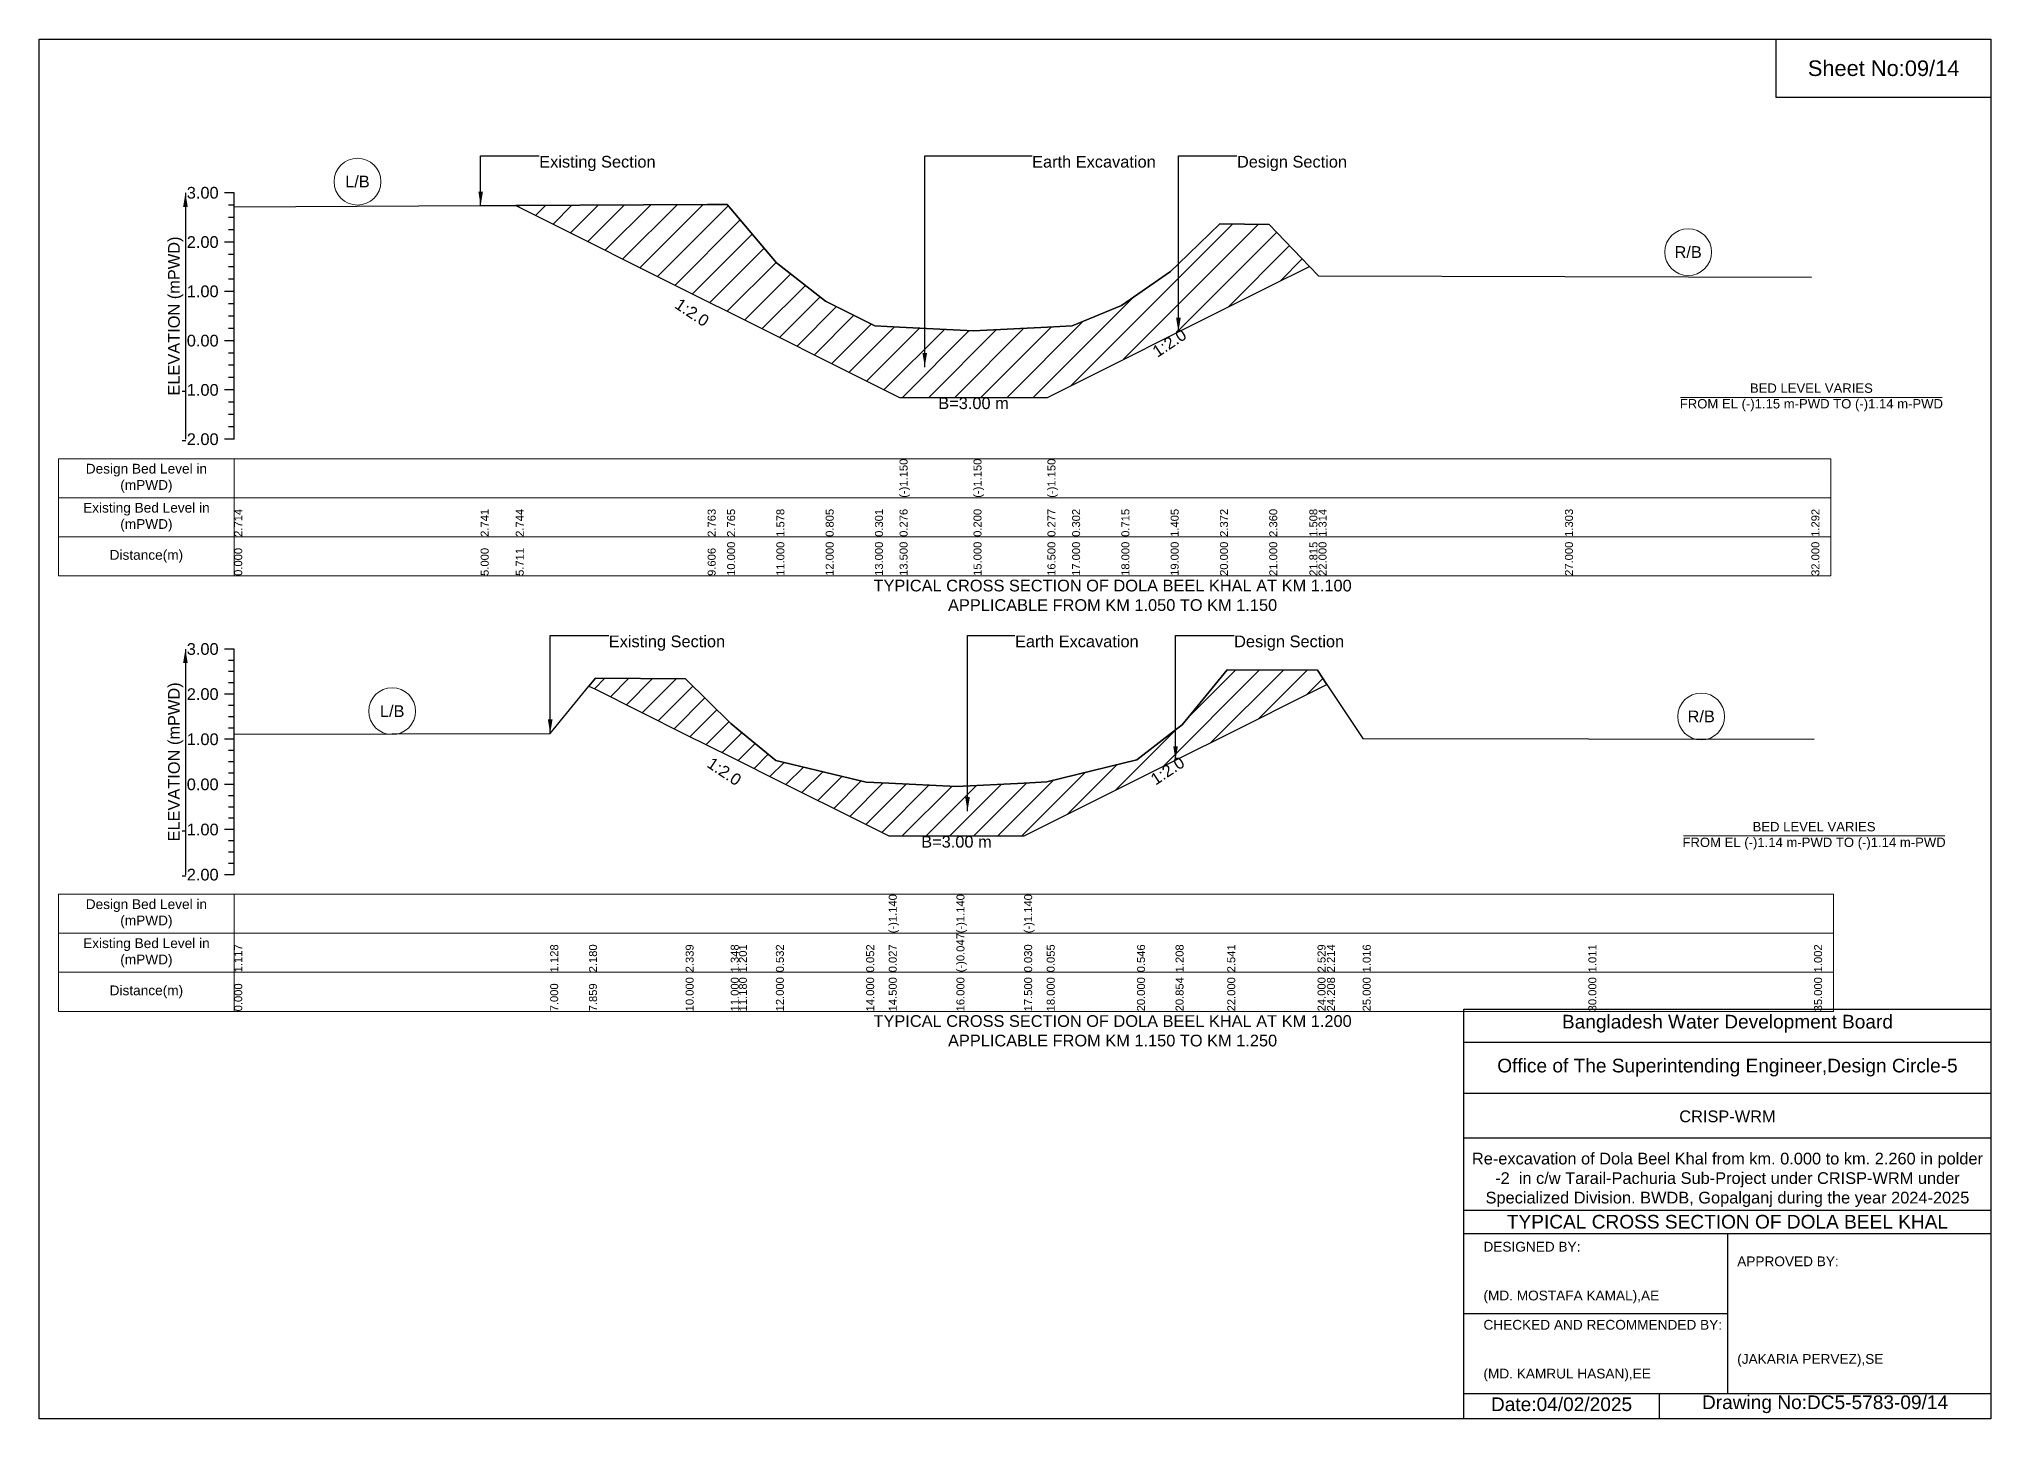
# Model space of a CAD drawing. Header units: inches. Extents: x 91000 to 258000, y -12753 to 0.
# Drawn here: x 180000 to 188000, y -5656 to 0 of the extents above; entities that cross this region are included whole.
import ezdxf

# ---------------------------------------------------------------- set-up
doc = ezdxf.new("R2010")
doc.units = ezdxf.units.IN
doc.header["$LTSCALE"] = 7
doc.header["$MEASUREMENT"] = 0
for name, color, linetype, lineweight in [('Cross section Data Border', 7, 'Continuous', 9), ('Cross Section Labels', 7, 'Continuous', 9), ('Existing_Bed_Level for Xsection', 7, 'Continuous', 25)]:
    doc.layers.add(name, color=color, linetype=linetype, lineweight=lineweight)
doc.styles.get("Standard").update_dxf_attribs({"font": 'arial.ttf'})
doc.dimstyles.get("Standard").update_dxf_attribs({"dimtxt": 0.18, "dimasz": 0.18, "dimexe": 0.18, "dimexo": 0.0625, "dimgap": 0.09, "dimtad": 0, "dimtih": 1, "dimtoh": 1, "dimdec": 4, "dimzin": 0, "dimdsep": 46, "dimtxsty": 'Standard', "dimcen": 0.09, "dimadec": 0, "dimazin": 0, "dimtfac": 1, "dimtdec": 4, "dimtofl": 0, "dimtmove": 0, "dimatfit": 3, "dimfxl": 1, "dimtolj": 1, "dimtzin": 0, "dimarcsym": 0})

msp = doc.modelspace()

# ---------------------------------------------------------------- hatches: boundary and pattern name
at = {"layer": 'Existing_Bed_Level for Xsection'}
h = msp.add_hatch(dxfattribs=at)
h.set_pattern_fill('ANSI31', color=256, scale=606, style=0)
h.paths.add_polyline_path([(181953.7, -682), (182740.3, -1075.4), (182820, -1115.2), (183022, -1216.2), (183224, -1317.2), (183426, -1418.2), (183527, -1468.7), (183830, -1468.7), (184133, -1468.7), (184234, -1418.2), (184436, -1317.2), (184638, -1216.2), (184669.8, -1200.3), (184840, -1115.2), (185042, -1014.2), (185206.6, -931.9), (185042, -759.7), (184840, -757.3), (184669.8, -921.8), (184638, -952.6), (184436, -1092), (184234, -1175.4), (184133, -1180.5), (183830, -1196), (183527, -1180.7), (183426, -1175.6), (183224, -1073.8), (183022, -917.6), (182820, -677.9), (182740.3, -678.3)])
h = msp.add_hatch(dxfattribs=at)
h.set_pattern_fill('ANSI31', color=256, scale=555, style=0)
h.paths.add_polyline_path([(182253.9, -2651.9), (182280, -2665), (182650, -2850), (182835, -2942.5), (182868.2, -2959.1), (183020, -3035), (183390, -3220), (183482.5, -3266.2), (183760, -3266.2), (184037.5, -3266.2), (184130, -3220), (184500, -3035), (184658, -2956), (184685, -2942.5), (184870, -2850), (185240, -2665), (185278.5, -2645.7), (185240, -2587.4), (184870, -2585.2), (184685, -2810.9), (184658, -2831.8), (184500, -2954.3), (184130, -3045.1), (184037.5, -3049.8), (183760, -3064), (183482.5, -3050.3), (183390, -3045.7), (183020, -2956.9), (182868.2, -2833), (182835, -2805.9), (182650, -2622.6), (182280, -2620)])

# ---------------------------------------------------------------- linework, layer by layer
for points in [[(180000, 0), (188000, 0), (188000, -5656), (180000, -5656)], [(187120, 0), (188000, 0), (188000, -240), (187120, -240)]]:
    msp.add_lwpolyline(points, close=True)
for points in [[(185840, -5656), (185840, -3976), (188000, -3976)], [(185840, -4112), (188000, -4112)], [(185840, -4320), (188000, -4320)], [(185840, -4504), (188000, -4504)], [(185840, -4800), (188000, -4800)], [(185840, -4896), (188000, -4896)], [(186920, -4896), (186920, -5552)], [(185840, -5224), (186920, -5224)], [(185840, -5552), (188000, -5552)], [(186640, -5552), (186640, -5656)]]:
    msp.add_lwpolyline(points)
at = {"layer": 'Cross section Data Border'}
for points in [[(180080, -1720.4), (187344, -1720.4), (187344, -2200.4), (180080, -2200.4)], [(180080, -3505.3), (187355, -3505.3), (187355, -3985.3), (180080, -3985.3)]]:
    msp.add_lwpolyline(points, close=True, dxfattribs=at)
for points in [[(180800, -1720.4), (180800, -2200.4)], [(180080, -1880.4), (187344, -1880.4)], [(180080, -2040.4), (187344, -2040.4)], [(180800, -3505.3), (180800, -3985.3)], [(180080, -3665.3), (187355, -3665.3)], [(180080, -3825.3), (187355, -3825.3)]]:
    msp.add_lwpolyline(points, dxfattribs=at)
at = {"layer": 'Cross Section Labels'}
for points in [[(186728.2, -1468.7), (187799.8, -1468.7)], [(186739.2, -3266.2), (187810.8, -3266.2)]]:
    msp.add_lwpolyline(points, dxfattribs=at)
for centre in [(181305, -584.4), (186759, -873.3), (181447.5, -2755.1), (186812.5, -2776.6)]:
    msp.add_circle(centre, 96, dxfattribs=at)
at = {"layer": 'Existing_Bed_Level for Xsection'}
for points in [[(180800, -630.4), (180760, -630.4)], [(180800, -1640.4), (180800, -1438.4), (180800, -1236.4), (180800, -1034.4), (180800, -832.4), (180800, -630.4)], [(180800, -680.9), (180776, -680.9)], [(180800, -688.2), (181810, -682.7), (181953.7, -682), (182740.3, -678.3), (182820, -677.9), (183022, -917.6), (183224, -1073.8), (183426, -1175.6), (183527, -1180.7), (183527, -1180.7), (183830, -1196), (183830, -1196), (184133, -1180.5), (184133, -1180.5), (184234, -1175.4), (184436, -1092), (184638, -952.6), (184669.8, -921.8), (184840, -757.3), (185042, -759.7), (185206.6, -931.9), (185244, -971), (186254, -973.2), (187264, -975.4)], [(180800, -731.4), (180776, -731.4)], [(180800, -781.9), (180776, -781.9)], [(180800, -832.4), (180760, -832.4)], [(180800, -882.9), (180776, -882.9)], [(180800, -933.4), (180776, -933.4)], [(180800, -1034.4), (180760, -1034.4)], [(180800, -983.9), (180776, -983.9)], [(180800, -1084.9), (180776, -1084.9)], [(180800, -1135.4), (180776, -1135.4)], [(180800, -1185.9), (180776, -1185.9)], [(180800, -1236.4), (180760, -1236.4)], [(180800, -1286.9), (180776, -1286.9)], [(180800, -1337.4), (180776, -1337.4)], [(180800, -1438.4), (180760, -1438.4)], [(180800, -1387.9), (180776, -1387.9)], [(180800, -1488.9), (180776, -1488.9)], [(180800, -1539.4), (180776, -1539.4)], [(180800, -1589.9), (180776, -1589.9)], [(180800, -1640.4), (180760, -1640.4)], [(180800, -2500.3), (180760, -2500.3)], [(180800, -2546.6), (180776, -2546.6)], [(180800, -3425.3), (180800, -3240.3), (180800, -3055.3), (180800, -2870.3), (180800, -2685.3), (180800, -2500.3)], [(180800, -2592.8), (180776, -2592.8)], [(180800, -2639.1), (180776, -2639.1)], [(180800, -2848.7), (182095, -2846.6), (182253.9, -2651.9), (182280, -2620), (182650, -2622.6), (182835, -2805.9), (182868.2, -2833), (183020, -2956.9), (183390, -3045.7), (183482.5, -3050.3), (183482.5, -3050.3), (183760, -3064), (183760, -3064), (184037.5, -3049.8), (184037.5, -3049.8), (184130, -3045.1), (184500, -2954.3), (184658, -2831.8), (184685, -2810.9), (184870, -2585.2), (185240, -2587.4), (185278.5, -2645.7), (185425, -2867.3), (186350, -2868.3), (187275, -2869.9)], [(180800, -2685.3), (180760, -2685.3)], [(180800, -2731.6), (180776, -2731.6)], [(180800, -2777.8), (180776, -2777.8)], [(180800, -2870.3), (180760, -2870.3)], [(180800, -2824.1), (180776, -2824.1)], [(180800, -2916.6), (180776, -2916.6)], [(180800, -2962.8), (180776, -2962.8)], [(180800, -3009.1), (180776, -3009.1)], [(180800, -3055.3), (180760, -3055.3)], [(180800, -3101.6), (180776, -3101.6)], [(180800, -3147.8), (180776, -3147.8)], [(180800, -3194.1), (180776, -3194.1)], [(180800, -3240.3), (180760, -3240.3)], [(180800, -3286.6), (180776, -3286.6)], [(180800, -3332.8), (180776, -3332.8)], [(180800, -3425.3), (180760, -3425.3)], [(180800, -3379.1), (180776, -3379.1)]]:
    msp.add_lwpolyline(points, dxfattribs=at)
for points in [[(181953.7, -682), (182740.3, -1075.4), (182820, -1115.2), (183022, -1216.2), (183224, -1317.2), (183426, -1418.2), (183527, -1468.7), (183527, -1468.7), (183830, -1468.7), (183830, -1468.7), (184133, -1468.7), (184133, -1468.7), (184234, -1418.2), (184436, -1317.2), (184638, -1216.2), (184669.8, -1200.3), (184840, -1115.2), (185042, -1014.2), (185206.6, -931.9), (185042, -759.7), (184840, -757.3), (184669.8, -921.8), (184638, -952.6), (184436, -1092), (184234, -1175.4), (184133, -1180.5), (184133, -1180.5), (183830, -1196), (183830, -1196), (183527, -1180.7), (183527, -1180.7), (183426, -1175.6), (183224, -1073.8), (183022, -917.6), (182820, -677.9), (182740.3, -678.3)], [(182253.9, -2651.9), (182280, -2665), (182650, -2850), (182835, -2942.5), (182868.2, -2959.1), (183020, -3035), (183390, -3220), (183482.5, -3266.2), (183482.5, -3266.2), (183760, -3266.2), (183760, -3266.2), (184037.5, -3266.2), (184037.5, -3266.2), (184130, -3220), (184500, -3035), (184658, -2956), (184685, -2942.5), (184870, -2850), (185240, -2665), (185278.5, -2645.7), (185278.5, -2645.7), (185278.5, -2645.7), (185240, -2587.4), (184870, -2585.2), (184685, -2810.9), (184658, -2831.8), (184500, -2954.3), (184130, -3045.1), (184037.5, -3049.8), (184037.5, -3049.8), (183760, -3064), (183760, -3064), (183482.5, -3050.3), (183482.5, -3050.3), (183390, -3045.7), (183020, -2956.9), (182868.2, -2833), (182835, -2805.9), (182650, -2622.6), (182280, -2620)]]:
    msp.add_lwpolyline(points, close=True, dxfattribs=at)

# ---------------------------------------------------------------- texts
at = {"attachment_point": 5}
for s, insert, char_height in [('Sheet No:09/14', (187560, -120), 64), ('Bangladesh Water Development Board', (186920, -4036), 56), ('Office of The Superintending Engineer,Design Circle-5', (186920, -4216), 56)]:
    msp.add_mtext(s, dxfattribs=dict(at, insert=insert, char_height=char_height))
for s, insert, char_height, width, attachment_point in [('CRISP-WRM', (186920, -4416), 48, 2240, 5), ('Re-excavation of Dola Beel Khal from km. 0.000 to km. 2.260 in polder -2  in c/w Tarail-Pachuria Sub-Project under CRISP-WRM under Specialized Division. BWDB, Gopalganj during the year 2024-2025', (186920, -4676), 48, 2160, 5), ('TYPICAL CROSS SECTION OF DOLA BEEL KHAL', (186920, -4848), 56, 2240, 5), ('DESIGNED BY:^J^J^J(MD. MOSTAFA KAMAL),AE', (185920, -5056), 40, 1120, 4), ('APPROVED BY:^J^J^J^J^J^J(JAKARIA PERVEZ),SE', (186960, -5216), 40, 1120, 4), ('CHECKED AND RECOMMENDED BY:^J^J^J(MD. KAMRUL HASAN),EE', (185920, -5376), 40, 1120, 4), ('Date:04/02/2025', (186240, -5596), 56, 1120, 5), ('Drawing No:DC5-5783-09/14', (187320, -5596), 56, 1760, 5)]:
    msp.add_mtext(s, dxfattribs=dict(insert=insert, char_height=char_height, width=width, attachment_point=attachment_point))
at = {"layer": 'Cross section Data Border', "char_height": 40, "width": 640, "attachment_point": 5}
for s, insert in [('Design Bed Level in (mPWD)', (180440, -1800.4)), ('Existing Bed Level in (mPWD)', (180440, -1960.4)), ('Distance(m)', (180440, -2120.4)), ('Design Bed Level in (mPWD)', (180440, -3585.3)), ('Existing Bed Level in (mPWD)', (180440, -3745.3)), ('Distance(m)', (180440, -3905.3))]:
    msp.add_mtext(s, dxfattribs=dict(at, insert=insert))
at = {"layer": 'Cross Section Labels'}
for s, insert, char_height, attachment_point in [('Existing Section', (182050, -478.9), 48, 1), ('Earth Excavation', (184070, -478.9), 48, 1), ('Design Section', (184909.8, -478.9), 48, 1), ('L/B', (181305, -584.4), 48, 5), ('R/B', (186759, -873.3), 48, 5), ('BED LEVEL VARIES ^JFROM EL (-)1.15 m-PWD TO (-)1.14 m-PWD', (187264, -1468.7), 38.4, 5), ('B=3.00 m', (183830, -1468.7), 48, 2), ('TYPICAL CROSS SECTION OF DOLA BEEL KHAL AT KM 1.100^JAPPLICABLE FROM KM 1.050 TO KM 1.150', (184400, -2280.4), 48, 5), ('Existing Section', (182335, -2444.8), 48, 1), ('Earth Excavation', (184000, -2444.8), 48, 1), ('Design Section', (184898, -2444.8), 48, 1), ('L/B', (181447.5, -2755.1), 48, 5), ('R/B', (186812.5, -2776.6), 48, 5), ('B=3.00 m', (183760, -3266.2), 48, 2), ('BED LEVEL VARIES ^JFROM EL (-)1.14 m-PWD TO (-)1.14 m-PWD', (187275, -3266.2), 38.4, 5), ('TYPICAL CROSS SECTION OF DOLA BEEL KHAL AT KM 1.200^JAPPLICABLE FROM KM 1.150 TO KM 1.250', (184400, -4065.3), 48, 5)]:
    msp.add_mtext(s, dxfattribs=dict(at, insert=insert, char_height=char_height, attachment_point=attachment_point))
at = {"layer": 'Cross Section Labels', "char_height": 48, "attachment_point": 2}
for insert, rotation in [((182689.8, -1100.6), 326.30993), ((184619.3, -1225.5), 33.69007), ((182822, -2982.2), 326.30993), ((184611.8, -2979.1), 33.69007)]:
    msp.add_mtext('1:2.0', dxfattribs=dict(at, insert=insert, rotation=rotation))
at = {"layer": 'Existing_Bed_Level for Xsection', "char_height": 48, "attachment_point": 6}
for s, insert in [('3.00', (180736, -630.4)), ('2.00', (180736, -832.4)), ('1.00', (180736, -1034.4)), ('0.00', (180736, -1236.4)), ('-1.00', (180736, -1438.4)), ('-2.00', (180736, -1640.4)), ('3.00', (180736, -2500.3)), ('2.00', (180736, -2685.3)), ('1.00', (180736, -2870.3)), ('0.00', (180736, -3055.3)), ('-1.00', (180736, -3240.3)), ('-2.00', (180736, -3425.3))]:
    msp.add_mtext(s, dxfattribs=dict(at, insert=insert))
at = {"layer": 'Existing_Bed_Level for Xsection', "rotation": 90}
for s, insert, char_height, attachment_point in [('ELEVATION (mPWD)', (180560, -1135.4), 48, 5), ('(-)1.150', (183527, -1880.4), 32.8, 1), ('(-)1.150', (183830, -1880.4), 32.8, 1), ('(-)1.150', (184133, -1880.4), 32.8, 1), ('2.714', (180800, -2040.4), 32.8, 1), ('2.741', (181810, -2040.4), 32.8, 1), ('2.744', (181953.7, -2040.4), 32.8, 1), ('2.763', (182740.3, -2040.4), 32.8, 1), ('2.765', (182820, -2040.4), 32.8, 1), ('1.578', (183022, -2040.4), 32.8, 1), ('0.805', (183224, -2040.4), 32.8, 1), ('0.301', (183426, -2040.4), 32.8, 1), ('0.276', (183527, -2040.4), 32.8, 1), ('0.200', (183830, -2040.4), 32.8, 1), ('0.277', (184133, -2040.4), 32.8, 1), ('0.302', (184234, -2040.4), 32.8, 1), ('0.715', (184436, -2040.4), 32.8, 1), ('1.405', (184638, -2040.4), 32.8, 1), ('2.372', (184840, -2040.4), 32.8, 1), ('2.360', (185042, -2040.4), 32.8, 1), ('1.508', (185206.6, -2040.4), 32.8, 1), ('1.314', (185244, -2040.4), 32.8, 1), ('1.303', (186254, -2040.4), 32.8, 1), ('1.292', (187264, -2040.4), 32.8, 1), ('10.000', (182820, -2200.4), 32.8, 1), ('11.000', (183022, -2200.4), 32.8, 1), ('12.000', (183224, -2200.4), 32.8, 1), ('13.000', (183426, -2200.4), 32.8, 1), ('13.500', (183527, -2200.4), 32.8, 1), ('15.000', (183830, -2200.4), 32.8, 1), ('16.500', (184133, -2200.4), 32.8, 1), ('17.000', (184234, -2200.4), 32.8, 1), ('18.000', (184436, -2200.4), 32.8, 1), ('19.000', (184638, -2200.4), 32.8, 1), ('20.000', (184840, -2200.4), 32.8, 1), ('21.000', (185042, -2200.4), 32.8, 1), ('21.815', (185206.6, -2200.4), 32.8, 1), ('22.000', (185244, -2200.4), 32.8, 1), ('27.000', (186254, -2200.4), 32.8, 1), ('32.000', (187264, -2200.4), 32.8, 1), ('0.000', (180800, -2200.4), 32.8, 1), ('5.000', (181810, -2200.4), 32.8, 1), ('5.711', (181953.7, -2200.4), 32.8, 1), ('9.606', (182740.3, -2200.4), 32.8, 1), ('ELEVATION (mPWD)', (180560, -2962.8), 48, 5), ('(-)1.140', (183482.5, -3665.3), 32.8, 1), ('(-)1.140', (183760, -3665.3), 32.8, 1), ('(-)1.140', (184037.5, -3665.3), 32.8, 1), ('(-)0.047', (183760, -3825.3), 32.8, 1), ('1.117', (180800, -3825.3), 32.8, 1), ('1.128', (182095, -3825.3), 32.8, 1), ('2.180', (182253.9, -3825.3), 32.8, 1), ('2.339', (182650, -3825.3), 32.8, 1), ('1.348', (182835, -3825.3), 32.8, 1), ('1.201', (182868.2, -3825.3), 32.8, 1), ('0.532', (183020, -3825.3), 32.8, 1), ('0.052', (183390, -3825.3), 32.8, 1), ('0.027', (183482.5, -3825.3), 32.8, 1), ('0.030', (184037.5, -3825.3), 32.8, 1), ('0.055', (184130, -3825.3), 32.8, 1), ('0.546', (184500, -3825.3), 32.8, 1), ('1.208', (184658, -3825.3), 32.8, 1), ('2.541', (184870, -3825.3), 32.8, 1), ('2.529', (185240, -3825.3), 32.8, 1), ('2.214', (185278.5, -3825.3), 32.8, 1), ('1.016', (185425, -3825.3), 32.8, 1), ('1.011', (186350, -3825.3), 32.8, 1), ('1.002', (187275, -3825.3), 32.8, 1), ('0.000', (180800, -3985.3), 32.8, 1), ('7.000', (182095, -3985.3), 32.8, 1), ('7.859', (182253.9, -3985.3), 32.8, 1), ('10.000', (182650, -3985.3), 32.8, 1), ('11.000', (182835, -3985.3), 32.8, 1), ('11.180', (182868.2, -3985.3), 32.8, 1), ('12.000', (183020, -3985.3), 32.8, 1), ('14.000', (183390, -3985.3), 32.8, 1), ('14.500', (183482.5, -3985.3), 32.8, 1), ('16.000', (183760, -3985.3), 32.8, 1), ('17.500', (184037.5, -3985.3), 32.8, 1), ('18.000', (184130, -3985.3), 32.8, 1), ('20.000', (184500, -3985.3), 32.8, 1), ('20.854', (184658, -3985.3), 32.8, 1), ('22.000', (184870, -3985.3), 32.8, 1), ('24.000', (185240, -3985.3), 32.8, 1), ('24.208', (185278.5, -3985.3), 32.8, 1), ('25.000', (185425, -3985.3), 32.8, 1), ('30.000', (186350, -3985.3), 32.8, 1), ('35.000', (187275, -3985.3), 32.8, 1)]:
    msp.add_mtext(s, dxfattribs=dict(at, insert=insert, char_height=char_height, attachment_point=attachment_point))

# ---------------------------------------------------------------- leaders
at = {"layer": 'Cross Section Labels', "annotation_type": 0, "has_hookline": 1, "hookline_direction": 0}
for points, text_width in [([(181810, -682.7), (181810, -478.9), (182049.9, -478.9)], 467.2), ([(183630.1, -1344.4), (183630.1, -478.9), (184069.9, -478.9)], 497), ([(184669.8, -1200.3), (184669.8, -478.9), (184909.7, -478.9)], 441.2), ([(182095, -2846.6), (182095, -2444.8), (182334.9, -2444.8)], 467.2), ([(183805.3, -3164.3), (183805.3, -2444.8), (183999.9, -2444.8)], 497), ([(184658, -2956), (184658, -2444.8), (184897.9, -2444.8)], 441.2)]:
    msp.add_leader(points, dimstyle='Standard', override={"dimasz": 57.6}, dxfattribs=dict(at, text_width=text_width))
at = {"layer": 'Existing_Bed_Level for Xsection'}
for points in [[(180600, -630.4), (180600, -1640.4)], [(180600, -2500.3), (180600, -3425.3)]]:
    msp.add_leader(points, dimstyle='Standard', override={"dimasz": 57.6}, dxfattribs=at)

doc.saveas('drawing.dxf')
